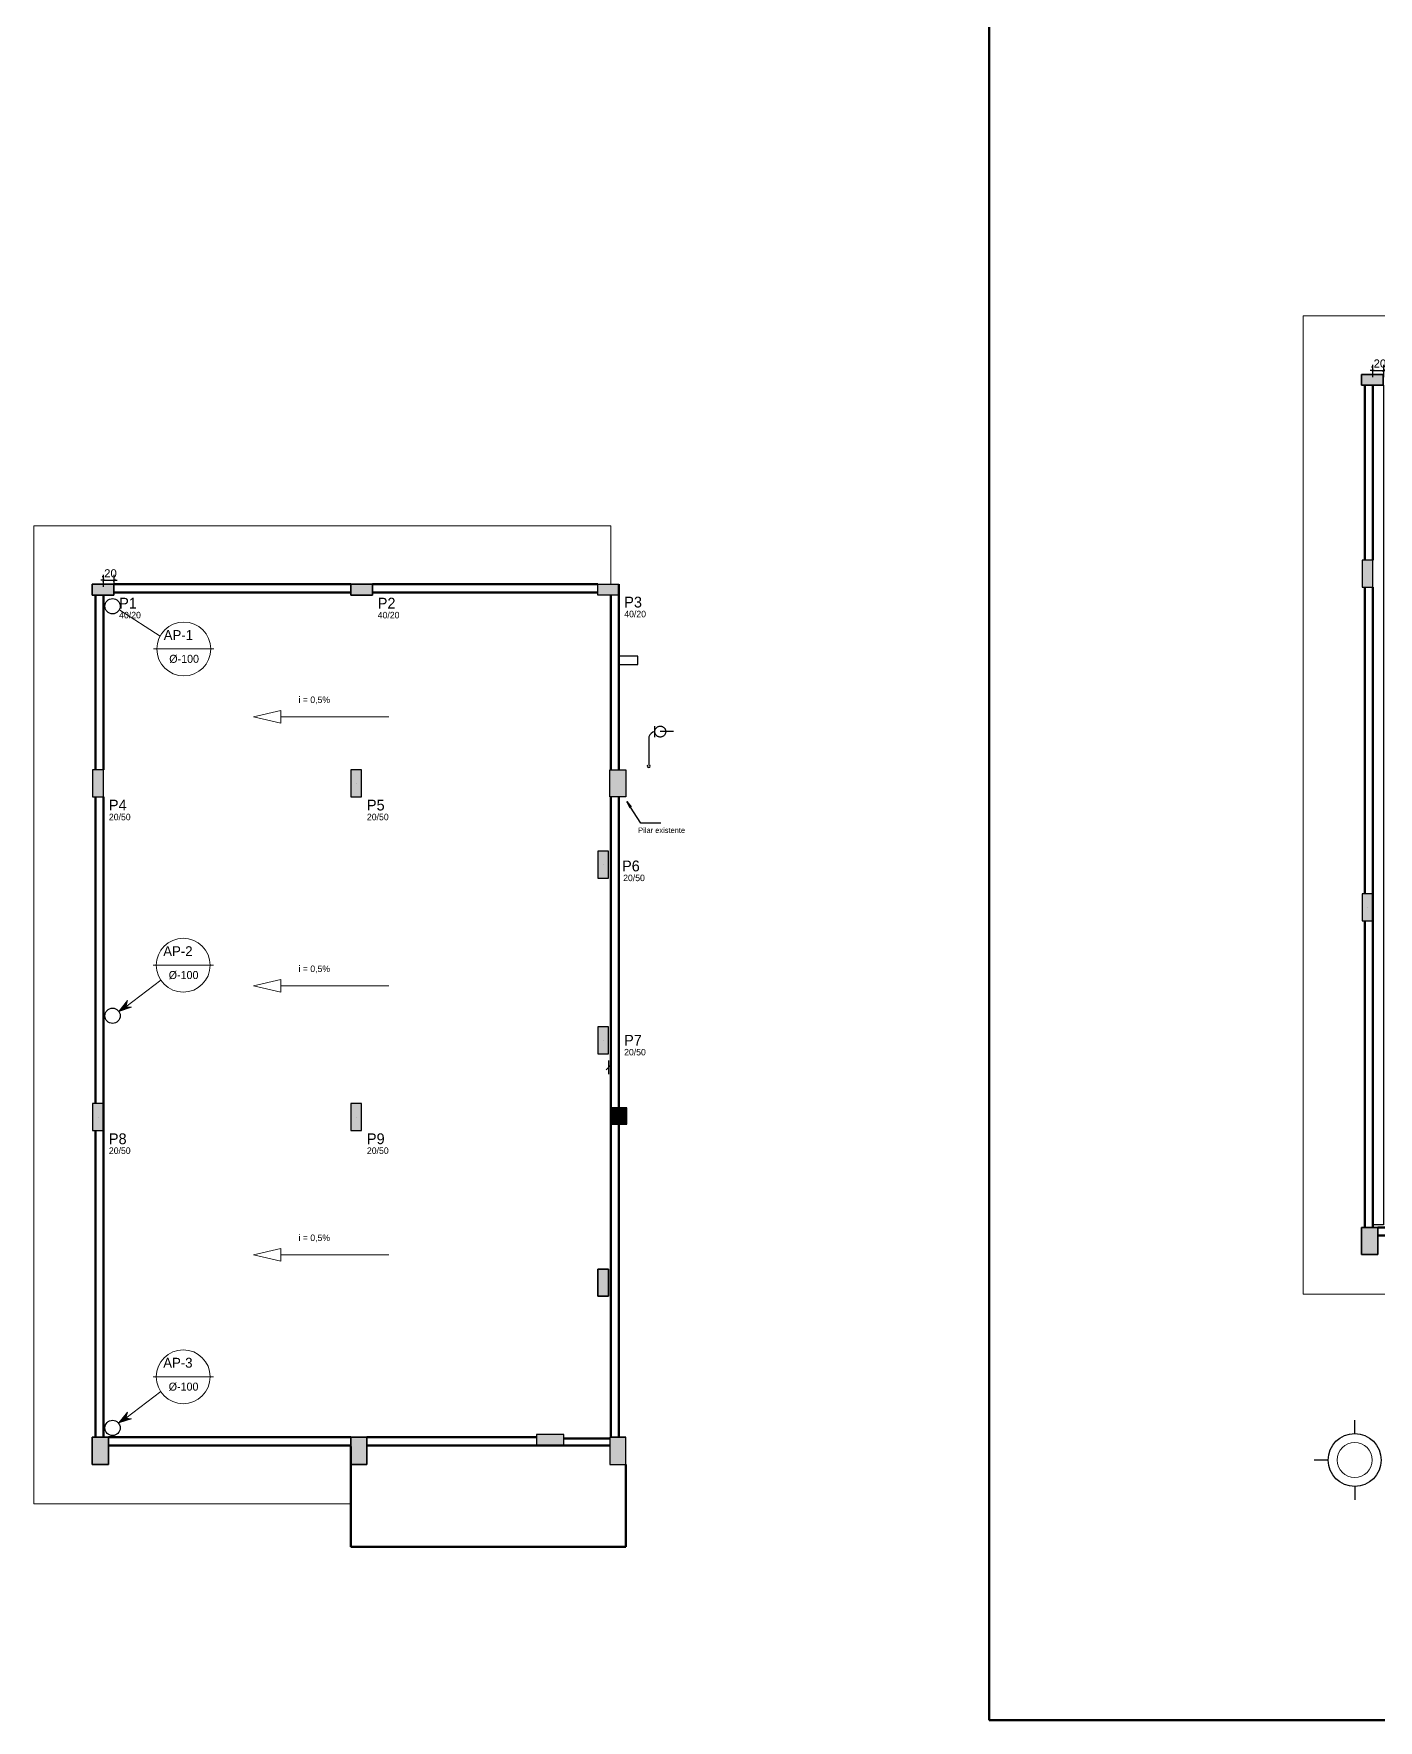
# Model space of a CAD drawing. Header units: metres. Extents: x -15851 to -15710, y 6781 to 6850.
# Drawn here: x -15851.28 to -15826.43, y 6781.3 to 6812.46 of the extents above; entities that cross this region are included whole.
import ezdxf

# ---------------------------------------------------------------- set-up
doc = ezdxf.new("R2010")
doc.units = ezdxf.units.M
doc.linetypes.add('ESTILO_TQS_0001', pattern=[1, 0.7, -0.3])
for name, color, linetype in [('1', 1, 'Continuous'), ('3', 3, 'Continuous'), ('Aguas Pluviais', 160, 'Continuous'), ('Calha', 4, 'Continuous'), ('pilares', 253, 'Continuous')]:
    doc.layers.add(name, color=color, linetype=linetype)
for name, color, linetype, lineweight in [('1_AGUASPLUV', 150, 'Continuous', 20), ('1_TEXTO_2', 250, 'Continuous', 5), ('cota', 18, 'Continuous', 9), ('linha', 1, 'Continuous', 9), ('Linha 2', 2, 'Continuous', 20), ('Linha 3', 3, 'Continuous', 30), ('linha2', 2, 'Continuous', 20), ('parede', 8, 'Continuous', 80)]:
    doc.layers.add(name, color=color, linetype=linetype, lineweight=lineweight)
doc.styles.add('arial', font='arial.ttf')
doc.dimstyles.new('1-50', dxfattribs={"dimtxt": 0.15, "dimasz": 0.05, "dimexe": 0.1, "dimexo": 0.15, "dimgap": 0.05, "dimtad": 1, "dimzin": 4, "dimdsep": 46, "dimtxsty": 'arial', "dimblk": 'ARCHTICK', "dimcen": 0, "dimdle": 0.08, "dimclrd": 256, "dimclre": 256, "dimclrt": 256, "dimadec": 1, "dimazin": 0, "dimtfac": 1, "dimtix": 1, "dimtmove": 0, "dimatfit": 0, "dimldrblk": 'ARCHTICK', "dimfxl": 1, "dimtolj": 1, "dimarcsym": 0})

# ---------------------------------------------------------------- blocks, each defined once
blk = doc.blocks.new('_ArchTick')
at = {"color": 0, "linetype": 'ByBlock', "const_width": 0.15}
blk.add_lwpolyline([(-0.5, -0.5), (0.5, 0.5)], dxfattribs=at)
blk = doc.blocks.new('*D698')
at = {"layer": 'cota', "lineweight": -2, "transparency": 16777216}
for p, q in [((-15849.992, 6802.241), (-15849.992, 6802.466)), ((-15849.792, 6802.241), (-15849.792, 6802.466)), ((-15849.992, 6802.366), (-15850.042, 6802.366)), ((-15849.992, 6802.366), (-15849.792, 6802.366)), ((-15849.792, 6802.366), (-15849.742, 6802.366))]:
    blk.add_line(p, q, dxfattribs=at)
at = {"layer": 'Defpoints', "color": 0, "transparency": 16777216}
for p in [(-15849.992, 6802.091), (-15849.792, 6802.366), (-15849.792, 6802.091)]:
    blk.add_point(p, dxfattribs=at)
at = {"layer": 'cota', "lineweight": -2, "transparency": 16777216, "xscale": 0.05, "yscale": 0.05, "zscale": 0.05}
blk.add_blockref('_ArchTick', (-15849.992, 6802.366), dxfattribs=at)
at = {"layer": 'cota', "lineweight": -2, "transparency": 16777216, "xscale": 0.05, "yscale": 0.05, "zscale": 0.05, "rotation": 180}
blk.add_blockref('_ArchTick', (-15849.792, 6802.366), dxfattribs=at)
at = {"layer": 'cota', "transparency": 16777216, "insert": (-15849.892, 6802.492), "char_height": 0.15, "attachment_point": 5, "style": 'arial'}
blk.add_mtext('\\A1;.20', dxfattribs=at)
blk = doc.blocks.new('*D699')
at = {"layer": 'cota', "lineweight": -2, "transparency": 16777216}
for p, q in [((-15826.526, 6806.242), (-15826.576, 6806.242)), ((-15826.526, 6806.117), (-15826.526, 6806.342)), ((-15826.526, 6806.242), (-15826.326, 6806.242)), ((-15826.326, 6806.117), (-15826.326, 6806.342)), ((-15826.326, 6806.242), (-15826.276, 6806.242))]:
    blk.add_line(p, q, dxfattribs=at)
at = {"layer": 'Defpoints', "color": 0, "transparency": 16777216}
for p in [(-15826.326, 6806.242), (-15826.526, 6805.967), (-15826.326, 6805.967)]:
    blk.add_point(p, dxfattribs=at)
at = {"layer": 'cota', "lineweight": -2, "transparency": 16777216, "xscale": 0.05, "yscale": 0.05, "zscale": 0.05}
blk.add_blockref('_ArchTick', (-15826.526, 6806.242), dxfattribs=at)
at = {"layer": 'cota', "lineweight": -2, "transparency": 16777216, "xscale": 0.05, "yscale": 0.05, "zscale": 0.05, "rotation": 180}
blk.add_blockref('_ArchTick', (-15826.326, 6806.242), dxfattribs=at)
at = {"layer": 'cota', "transparency": 16777216, "insert": (-15826.426, 6806.368), "char_height": 0.15, "attachment_point": 5, "style": 'arial'}
blk.add_mtext('\\A1;.20', dxfattribs=at)

msp = doc.modelspace()

# ---------------------------------------------------------------- hatches: boundary and pattern name
at = {"layer": '1_AGUASPLUV', "true_color": 0x000000}
h = msp.add_hatch(color=18, dxfattribs=at)
h.dxf.hatch_style = 1
h.paths.add_polyline_path([(-15849.472, 6794.477), (-15849.581, 6794.486), (-15849.546, 6794.6), (-15849.71, 6794.4)])
h = msp.add_hatch(color=18, dxfattribs=at)
h.dxf.hatch_style = 1
h.paths.add_polyline_path([(-15849.472, 6786.873), (-15849.581, 6786.882), (-15849.546, 6786.997), (-15849.71, 6786.796)])
at = {"layer": 'pilares'}
h = msp.add_hatch(color=256, dxfattribs=at)
h.dxf.hatch_style = 1
h.paths.add_polyline_path([(-15826.436, 6790.407), (-15826.736, 6790.407), (-15826.736, 6789.907), (-15826.436, 6789.907)])
h.paths.add_polyline_path([(-15821.656, 6790.407), (-15821.956, 6790.407), (-15821.956, 6789.907), (-15821.656, 6789.907)])
h.paths.add_polyline_path([(-15826.526, 6802.737), (-15826.726, 6802.737), (-15826.726, 6802.237), (-15826.526, 6802.237)])
h.paths.add_polyline_path([(-15826.336, 6806.167), (-15826.736, 6806.167), (-15826.736, 6805.967), (-15826.336, 6805.967)])
h = msp.add_hatch(color=256, dxfattribs=at)
h.dxf.hatch_style = 1
h.paths.add_polyline_path([(-15849.902, 6786.531), (-15850.202, 6786.531), (-15850.202, 6786.031), (-15849.902, 6786.031)])
h.paths.add_polyline_path([(-15845.122, 6786.531), (-15845.422, 6786.531), (-15845.422, 6786.031), (-15845.122, 6786.031)])
h.paths.add_polyline_path([(-15849.992, 6798.861), (-15850.192, 6798.861), (-15850.192, 6798.361), (-15849.992, 6798.361)])
h.paths.add_polyline_path([(-15849.802, 6802.291), (-15850.202, 6802.291), (-15850.202, 6802.091), (-15849.802, 6802.091)])
h = msp.add_hatch(color=256, dxfattribs=at)
h.dxf.hatch_style = 1
h.paths.add_polyline_path([(-15845.022, 6802.291), (-15845.422, 6802.291), (-15845.422, 6802.091), (-15845.022, 6802.091)])
h = msp.add_hatch(color=256, dxfattribs=at)
h.dxf.hatch_style = 1
h.paths.add_polyline_path([(-15840.465, 6802.091), (-15840.465, 6802.291), (-15840.855, 6802.291), (-15840.855, 6802.091)])
at = {"layer": 'pilares', "linetype": 'Continuous'}
h = msp.add_hatch(color=256, dxfattribs=at)
h.dxf.hatch_style = 1
h.paths.add_polyline_path([(-15840.335, 6798.861), (-15840.635, 6798.861), (-15840.635, 6798.361), (-15840.335, 6798.361)])
at = {"layer": 'pilares'}
h = msp.add_hatch(color=256, dxfattribs=at)
h.dxf.hatch_style = 1
h.paths.add_polyline_path([(-15840.655, 6789.636), (-15840.855, 6789.636), (-15840.855, 6789.136), (-15840.655, 6789.136)])
h = msp.add_hatch(color=256, dxfattribs=at)
h.dxf.hatch_style = 1
h.paths.add_polyline_path([(-15841.485, 6786.581), (-15841.985, 6786.581), (-15841.985, 6786.381), (-15841.485, 6786.381)])
at = {"layer": 'pilares', "linetype": 'Continuous'}
h = msp.add_hatch(color=256, dxfattribs=at)
h.dxf.hatch_style = 1
h.paths.add_polyline_path([(-15840.335, 6786.531), (-15840.635, 6786.531), (-15840.635, 6786.031), (-15840.335, 6786.031)])

# ---------------------------------------------------------------- linework, layer by layer
at = {"layer": '1', "linetype": 'Continuous'}
for p, q in [((-15840.655, 6796.91), (-15840.655, 6796.91)), ((-15840.755, 6793.866), (-15840.755, 6793.866)), ((-15840.755, 6793.866), (-15840.755, 6793.866)), ((-15840.755, 6793.866), (-15840.755, 6793.866)), ((-15840.7, 6793.322), (-15840.611, 6793.41)), ((-15840.655, 6793.616), (-15840.655, 6793.616)), ((-15840.655, 6793.491), (-15840.655, 6793.241)), ((-15845.322, 6792.446), (-15845.322, 6792.446)), ((-15840.635, 6789.136), (-15840.635, 6789.136)), ((-15850.202, 6786.531), (-15849.902, 6786.531))]:
    msp.add_line(p, q, dxfattribs=at)
msp.add_lwpolyline([(-15845.422, 6802.291), (-15845.022, 6802.291), (-15845.022, 6802.091), (-15845.422, 6802.091), (-15845.422, 6802.291)], dxfattribs=at)
msp.add_solid([(-15845.422, 6802.091), (-15845.422, 6802.291), (-15845.422, 6802.091)], dxfattribs=at)
at = {"layer": '1_TEXTO_2'}
for p, q in [((-15849.688, 6801.813), (-15848.947, 6801.332)), ((-15849.067, 6801.095), (-15847.95, 6801.095)), ((-15849.076, 6795.253), (-15847.959, 6795.253)), ((-15849.581, 6794.486), (-15848.934, 6794.979)), ((-15849.71, 6794.4), (-15849.546, 6794.6)), ((-15849.472, 6794.477), (-15849.71, 6794.4)), ((-15849.546, 6794.6), (-15849.581, 6794.486)), ((-15849.581, 6794.486), (-15849.472, 6794.477)), ((-15849.076, 6787.649), (-15847.959, 6787.649)), ((-15849.581, 6786.882), (-15848.934, 6787.375)), ((-15849.71, 6786.796), (-15849.546, 6786.997)), ((-15849.472, 6786.873), (-15849.71, 6786.796)), ((-15849.546, 6786.997), (-15849.581, 6786.882)), ((-15849.581, 6786.882), (-15849.472, 6786.873))]:
    msp.add_line(p, q, dxfattribs=at)
for centre in [(-15848.508, 6801.095), (-15848.518, 6795.253), (-15848.518, 6787.649)]:
    msp.add_circle(centre, 0.498, dxfattribs=at)
at = {"layer": '3'}
for p, q in [((-15826.863, 6786.601), (-15826.863, 6786.845)), ((-15827.353, 6786.111), (-15827.614, 6786.111)), ((-15826.863, 6785.622), (-15826.863, 6785.377))]:
    msp.add_line(p, q, dxfattribs=at)
msp.add_circle((-15826.863, 6786.111), 0.489, dxfattribs=at)
at = {"layer": 'Aguas Pluviais', "linetype": 'Continuous'}
msp.add_lwpolyline([(-15845.422, 6802.091), (-15845.022, 6802.091), (-15845.022, 6802.291), (-15845.422, 6802.291), (-15845.422, 6802.091)], dxfattribs=at)
at = {"layer": 'Aguas Pluviais'}
for centre in [(-15849.824, 6801.885), (-15849.824, 6794.318), (-15849.824, 6786.703)]:
    msp.add_circle(centre, 0.141, dxfattribs=at)
at = {"layer": 'Calha'}
msp.add_lwpolyline([(-15826.526, 6805.967), (-15826.331, 6805.967), (-15826.331, 6790.457), (-15826.526, 6790.457)], close=True, dxfattribs=at)
at = {"layer": 'linha'}
for p, q in [((-15847.22, 6799.841), (-15846.712, 6799.959)), ((-15846.712, 6799.959), (-15846.712, 6799.841)), ((-15847.22, 6799.841), (-15846.712, 6799.723)), ((-15844.716, 6799.841), (-15846.712, 6799.841)), ((-15846.712, 6799.723), (-15846.712, 6799.841)), ((-15847.22, 6794.871), (-15846.712, 6794.989)), ((-15846.712, 6794.989), (-15846.712, 6794.871)), ((-15847.22, 6794.871), (-15846.712, 6794.753)), ((-15844.716, 6794.871), (-15846.712, 6794.871)), ((-15846.712, 6794.753), (-15846.712, 6794.871)), ((-15847.22, 6789.9), (-15846.712, 6790.018)), ((-15846.712, 6790.018), (-15846.712, 6789.9)), ((-15847.22, 6789.9), (-15846.712, 6789.783)), ((-15844.716, 6789.9), (-15846.712, 6789.9)), ((-15846.712, 6789.783), (-15846.712, 6789.9))]:
    msp.add_line(p, q, dxfattribs=at)
at = {"layer": 'Linha 2'}
msp.add_circle((-15826.863, 6786.111), 0.323, dxfattribs=at)
at = {"layer": 'Linha 3', "linetype": 'ESTILO_TQS_0001'}
for p, q in [((-15839.801, 6799.468), (-15839.801, 6799.67)), ((-15839.913, 6799.473), (-15839.913, 6798.95))]:
    msp.add_line(p, q, dxfattribs=at)
at = {"layer": 'Linha 3', "linetype": 'Continuous'}
for p, q in [((-15839.454, 6799.569), (-15839.7, 6799.569)), ((-15840.615, 6787.564), (-15840.615, 6798.361))]:
    msp.add_line(p, q, dxfattribs=at)
for points in [[(-15840.465, 6800.511), (-15840.465, 6800.511), (-15840.465, 6800.811), (-15840.115, 6800.811), (-15840.115, 6800.961), (-15840.465, 6800.961)], [(-15839.687, 6797.879), (-15840.06, 6797.879), (-15840.316, 6798.275), (-15840.235, 6798.18), (-15840.316, 6798.275), (-15840.262, 6798.162)]]:
    msp.add_lwpolyline(points, dxfattribs=at)
at = {"layer": 'Linha 3', "linetype": 'ESTILO_TQS_0001'}
msp.add_circle((-15839.7, 6799.569), 0.101, dxfattribs=at)
at = {"layer": 'Linha 3', "linetype": 'Continuous'}
msp.add_arc((-15839.773, 6799.423), 0.149, 101.0431, 160.2189, dxfattribs=at)
at = {"layer": 'linha2'}
for p, q in [((-15827.816, 6807.247), (-15817.149, 6807.249)), ((-15827.816, 6806.167), (-15827.816, 6807.247)), ((-15827.816, 6789.177), (-15827.816, 6806.167)), ((-15851.282, 6803.371), (-15840.615, 6803.373)), ((-15851.282, 6802.291), (-15851.282, 6803.371)), ((-15840.615, 6802.291), (-15840.615, 6803.373)), ((-15851.282, 6785.301), (-15851.282, 6802.291)), ((-15826.736, 6789.177), (-15827.816, 6789.177)), ((-15821.956, 6789.177), (-15826.736, 6789.177)), ((-15850.202, 6785.301), (-15851.282, 6785.301)), ((-15845.422, 6785.301), (-15850.202, 6785.301))]:
    msp.add_line(p, q, dxfattribs=at)
at = {"layer": 'parede'}
for p, q in [((-15826.676, 6802.737), (-15826.676, 6805.967)), ((-15826.526, 6802.737), (-15826.526, 6805.967)), ((-15850.142, 6798.861), (-15850.142, 6802.091)), ((-15849.992, 6798.861), (-15849.992, 6802.091)), ((-15845.422, 6802.291), (-15849.802, 6802.291)), ((-15845.422, 6802.141), (-15849.802, 6802.141)), ((-15840.855, 6802.291), (-15845.022, 6802.291)), ((-15840.855, 6802.141), (-15845.022, 6802.141)), ((-15840.615, 6798.861), (-15840.615, 6802.091)), ((-15840.465, 6798.861), (-15840.465, 6802.291)), ((-15826.676, 6796.572), (-15826.676, 6802.237)), ((-15826.526, 6790.407), (-15826.526, 6802.237)), ((-15850.142, 6792.696), (-15850.142, 6798.361)), ((-15849.992, 6786.531), (-15849.992, 6798.361)), ((-15826.676, 6790.407), (-15826.676, 6796.072)), ((-15850.142, 6786.531), (-15850.142, 6792.196)), ((-15821.956, 6790.407), (-15826.436, 6790.407)), ((-15826.436, 6790.257), (-15821.956, 6790.257)), ((-15845.422, 6786.531), (-15849.902, 6786.531)), ((-15841.985, 6786.531), (-15845.122, 6786.531)), ((-15849.902, 6786.381), (-15845.422, 6786.381)), ((-15845.422, 6784.507), (-15845.422, 6786.361)), ((-15845.122, 6786.381), (-15840.635, 6786.381)), ((-15840.335, 6784.507), (-15840.335, 6786.031)), ((-15845.422, 6784.507), (-15840.335, 6784.507))]:
    msp.add_line(p, q, dxfattribs=at)
at = {"layer": 'parede', "linetype": 'Continuous'}
for p, q in [((-15840.615, 6786.531), (-15840.615, 6798.361)), ((-15840.465, 6786.531), (-15840.465, 6798.361))]:
    msp.add_line(p, q, dxfattribs=at)
at = {"layer": 'parede', "color": 1, "linetype": 'ByBlock'}
msp.add_lwpolyline([(-15833.623, 6781.303), (-15777.531, 6781.303), (-15777.531, 6843.621), (-15833.623, 6843.621)], close=True, dxfattribs=at)
at = {"layer": 'parede'}
msp.add_lwpolyline([(-15840.642, 6786.511), (-15841.485, 6786.511)], dxfattribs=at)
at = {"layer": 'pilares'}
for p, q in [((-15845.322, 6798.611), (-15845.322, 6798.611)), ((-15845.322, 6798.611), (-15845.322, 6798.611)), ((-15845.322, 6798.611), (-15845.322, 6798.611)), ((-15840.755, 6797.111), (-15840.755, 6797.111)), ((-15840.755, 6797.111), (-15840.755, 6797.111)), ((-15840.755, 6797.111), (-15840.755, 6797.111)), ((-15840.755, 6797.111), (-15840.755, 6797.111)), ((-15826.626, 6796.322), (-15826.626, 6796.322)), ((-15826.626, 6796.322), (-15826.626, 6796.322)), ((-15826.626, 6796.322), (-15826.626, 6796.322)), ((-15840.855, 6793.616), (-15840.855, 6793.616)), ((-15850.092, 6792.446), (-15850.092, 6792.446)), ((-15850.092, 6792.446), (-15850.092, 6792.446)), ((-15850.092, 6792.446), (-15850.092, 6792.446))]:
    msp.add_line(p, q, dxfattribs=at)
at = {"layer": 'pilares', "linetype": 'Continuous'}
for p, q in [((-15840.615, 6792.316), (-15840.315, 6792.616)), ((-15840.615, 6792.323), (-15840.322, 6792.616)), ((-15840.615, 6792.33), (-15840.329, 6792.616)), ((-15840.615, 6792.337), (-15840.336, 6792.616)), ((-15840.615, 6792.344), (-15840.343, 6792.616)), ((-15840.615, 6792.351), (-15840.35, 6792.616)), ((-15840.615, 6792.358), (-15840.357, 6792.616)), ((-15840.615, 6792.365), (-15840.364, 6792.616)), ((-15840.615, 6792.372), (-15840.371, 6792.616)), ((-15840.615, 6792.38), (-15840.378, 6792.616)), ((-15840.615, 6792.387), (-15840.385, 6792.616)), ((-15840.615, 6792.394), (-15840.393, 6792.616)), ((-15840.615, 6792.401), (-15840.4, 6792.616)), ((-15840.615, 6792.408), (-15840.407, 6792.616)), ((-15840.615, 6792.415), (-15840.414, 6792.616)), ((-15840.615, 6792.422), (-15840.421, 6792.616)), ((-15840.615, 6792.429), (-15840.428, 6792.616)), ((-15840.615, 6792.436), (-15840.435, 6792.616)), ((-15840.615, 6792.443), (-15840.442, 6792.616)), ((-15840.615, 6792.45), (-15840.449, 6792.616)), ((-15840.615, 6792.457), (-15840.456, 6792.616)), ((-15840.615, 6792.464), (-15840.463, 6792.616)), ((-15840.615, 6792.471), (-15840.47, 6792.616)), ((-15840.615, 6792.479), (-15840.477, 6792.616)), ((-15840.615, 6792.486), (-15840.484, 6792.616)), ((-15840.615, 6792.493), (-15840.492, 6792.616)), ((-15840.615, 6792.5), (-15840.499, 6792.616)), ((-15840.615, 6792.507), (-15840.506, 6792.616)), ((-15840.615, 6792.514), (-15840.513, 6792.616)), ((-15840.615, 6792.521), (-15840.52, 6792.616)), ((-15840.615, 6792.528), (-15840.527, 6792.616)), ((-15840.615, 6792.535), (-15840.534, 6792.616)), ((-15840.615, 6792.542), (-15840.541, 6792.616)), ((-15840.615, 6792.549), (-15840.548, 6792.616)), ((-15840.615, 6792.556), (-15840.555, 6792.616)), ((-15840.615, 6792.563), (-15840.562, 6792.616)), ((-15840.615, 6792.57), (-15840.569, 6792.616)), ((-15840.615, 6792.578), (-15840.576, 6792.616)), ((-15840.615, 6792.585), (-15840.583, 6792.616)), ((-15840.615, 6792.592), (-15840.591, 6792.616)), ((-15840.615, 6792.599), (-15840.598, 6792.616)), ((-15840.615, 6792.606), (-15840.605, 6792.616)), ((-15840.615, 6792.613), (-15840.612, 6792.616)), ((-15840.608, 6792.316), (-15840.315, 6792.609)), ((-15840.601, 6792.316), (-15840.315, 6792.602)), ((-15840.594, 6792.316), (-15840.315, 6792.595)), ((-15840.586, 6792.316), (-15840.315, 6792.588)), ((-15840.579, 6792.316), (-15840.315, 6792.581)), ((-15840.572, 6792.316), (-15840.315, 6792.573)), ((-15840.572, 6792.466), (-15840.572, 6792.466)), ((-15840.572, 6792.466), (-15840.572, 6792.466)), ((-15840.565, 6792.316), (-15840.315, 6792.566)), ((-15840.558, 6792.316), (-15840.315, 6792.559)), ((-15840.551, 6792.316), (-15840.315, 6792.552)), ((-15840.544, 6792.316), (-15840.315, 6792.545)), ((-15840.537, 6792.316), (-15840.315, 6792.538)), ((-15840.53, 6792.316), (-15840.315, 6792.531)), ((-15840.523, 6792.316), (-15840.315, 6792.524)), ((-15840.516, 6792.316), (-15840.315, 6792.517)), ((-15840.509, 6792.316), (-15840.315, 6792.51)), ((-15840.502, 6792.316), (-15840.315, 6792.503)), ((-15840.495, 6792.316), (-15840.315, 6792.496)), ((-15840.487, 6792.316), (-15840.315, 6792.489)), ((-15840.48, 6792.316), (-15840.315, 6792.482)), ((-15840.473, 6792.316), (-15840.315, 6792.474)), ((-15840.466, 6792.316), (-15840.315, 6792.467)), ((-15840.459, 6792.316), (-15840.315, 6792.46)), ((-15840.452, 6792.316), (-15840.315, 6792.453)), ((-15840.445, 6792.316), (-15840.315, 6792.446)), ((-15840.438, 6792.316), (-15840.315, 6792.439)), ((-15840.431, 6792.316), (-15840.315, 6792.432)), ((-15840.424, 6792.316), (-15840.315, 6792.425)), ((-15840.315, 6792.616), (-15840.315, 6792.616)), ((-15840.615, 6792.316), (-15840.615, 6792.316)), ((-15840.417, 6792.316), (-15840.315, 6792.418)), ((-15840.41, 6792.316), (-15840.315, 6792.411)), ((-15840.403, 6792.316), (-15840.315, 6792.404)), ((-15840.396, 6792.316), (-15840.315, 6792.397)), ((-15840.388, 6792.316), (-15840.315, 6792.39)), ((-15840.381, 6792.316), (-15840.315, 6792.383)), ((-15840.374, 6792.316), (-15840.315, 6792.375)), ((-15840.367, 6792.316), (-15840.315, 6792.368)), ((-15840.36, 6792.316), (-15840.315, 6792.361)), ((-15840.353, 6792.316), (-15840.315, 6792.354)), ((-15840.346, 6792.316), (-15840.315, 6792.347)), ((-15840.339, 6792.316), (-15840.315, 6792.34)), ((-15840.332, 6792.316), (-15840.315, 6792.333)), ((-15840.325, 6792.316), (-15840.315, 6792.326)), ((-15840.318, 6792.316), (-15840.315, 6792.319)), ((-15840.315, 6792.316), (-15840.315, 6792.316)), ((-15840.315, 6792.316), (-15840.315, 6792.316)), ((-15840.635, 6786.531), (-15840.335, 6786.531)), ((-15840.615, 6786.531), (-15840.615, 6786.764)), ((-15840.635, 6786.041), (-15840.635, 6786.041)), ((-15840.635, 6786.031), (-15840.635, 6786.031))]:
    msp.add_line(p, q, dxfattribs=at)
at = {"layer": 'pilares'}
for points in [[(-15826.736, 6806.167), (-15826.336, 6806.167), (-15826.336, 6805.967), (-15826.736, 6805.967), (-15826.736, 6806.167)], [(-15826.736, 6805.967), (-15826.336, 6805.967), (-15826.336, 6806.167), (-15826.736, 6806.167), (-15826.736, 6805.967)], [(-15826.726, 6802.237), (-15826.526, 6802.237), (-15826.526, 6802.737), (-15826.726, 6802.737), (-15826.726, 6802.237)], [(-15850.202, 6802.291), (-15849.802, 6802.291), (-15849.802, 6802.091), (-15850.202, 6802.091), (-15850.202, 6802.291)], [(-15850.202, 6802.091), (-15849.802, 6802.091), (-15849.802, 6802.291), (-15850.202, 6802.291), (-15850.202, 6802.091)], [(-15850.192, 6798.361), (-15849.992, 6798.361), (-15849.992, 6798.861), (-15850.192, 6798.861), (-15850.192, 6798.361)], [(-15845.422, 6798.361), (-15845.222, 6798.361), (-15845.222, 6798.861), (-15845.422, 6798.861), (-15845.422, 6798.361)], [(-15840.855, 6796.861), (-15840.655, 6796.861), (-15840.655, 6797.361), (-15840.855, 6797.361), (-15840.855, 6796.861)], [(-15826.726, 6796.072), (-15826.526, 6796.072), (-15826.526, 6796.572), (-15826.726, 6796.572), (-15826.726, 6796.072)], [(-15840.855, 6793.616), (-15840.655, 6793.616), (-15840.655, 6794.116), (-15840.855, 6794.116), (-15840.855, 6793.616)], [(-15850.192, 6792.196), (-15849.992, 6792.196), (-15849.992, 6792.696), (-15850.192, 6792.696), (-15850.192, 6792.196)], [(-15845.422, 6792.196), (-15845.222, 6792.196), (-15845.222, 6792.696), (-15845.422, 6792.696), (-15845.422, 6792.196)], [(-15826.736, 6789.907), (-15826.436, 6789.907), (-15826.436, 6790.407), (-15826.736, 6790.407), (-15826.736, 6789.907)], [(-15840.855, 6789.136), (-15840.655, 6789.136), (-15840.655, 6789.636), (-15840.855, 6789.636), (-15840.855, 6789.136)], [(-15850.202, 6786.031), (-15849.902, 6786.031), (-15849.902, 6786.531), (-15850.202, 6786.531), (-15850.202, 6786.031)], [(-15845.422, 6786.031), (-15845.122, 6786.031), (-15845.122, 6786.531), (-15845.422, 6786.531), (-15845.422, 6786.031)]]:
    msp.add_lwpolyline(points, dxfattribs=at)
for points in [[(-15826.736, 6806.167), (-15826.336, 6806.167), (-15826.336, 6805.967), (-15826.736, 6805.967)], [(-15850.202, 6802.291), (-15849.802, 6802.291), (-15849.802, 6802.091), (-15850.202, 6802.091)], [(-15845.422, 6802.291), (-15845.022, 6802.291), (-15845.022, 6802.091), (-15845.422, 6802.091)], [(-15840.855, 6802.291), (-15840.465, 6802.291), (-15840.465, 6802.091), (-15840.855, 6802.091)], [(-15826.736, 6790.407), (-15826.436, 6790.407), (-15826.436, 6789.907), (-15826.736, 6789.907)], [(-15840.855, 6789.636), (-15840.655, 6789.636), (-15840.655, 6789.136), (-15840.855, 6789.136)], [(-15850.202, 6786.531), (-15849.902, 6786.531), (-15849.902, 6786.031), (-15850.202, 6786.031)], [(-15845.422, 6786.531), (-15845.122, 6786.531), (-15845.122, 6786.031), (-15845.422, 6786.031)], [(-15841.985, 6786.381), (-15841.485, 6786.381), (-15841.485, 6786.581), (-15841.985, 6786.581)]]:
    msp.add_lwpolyline(points, close=True, dxfattribs=at)
at = {"layer": 'pilares', "linetype": 'Continuous'}
for points in [[(-15840.635, 6798.861), (-15840.335, 6798.861), (-15840.335, 6798.361), (-15840.635, 6798.361), (-15840.635, 6798.861)], [(-15840.635, 6798.861), (-15840.335, 6798.861), (-15840.335, 6798.361), (-15840.635, 6798.361), (-15840.635, 6798.861)], [(-15840.615, 6792.316), (-15840.315, 6792.316), (-15840.315, 6792.616), (-15840.615, 6792.616), (-15840.615, 6792.316)], [(-15840.635, 6786.031), (-15840.335, 6786.031), (-15840.335, 6786.531), (-15840.635, 6786.531), (-15840.635, 6786.031)]]:
    msp.add_lwpolyline(points, dxfattribs=at)
msp.add_lwpolyline([(-15840.635, 6798.861), (-15840.335, 6798.861), (-15840.335, 6798.361), (-15840.635, 6798.361)], close=True, dxfattribs=at)
msp.add_arc((-15839.913, 6798.934), 0.0278, 143.993, 36.007, dxfattribs=at)
at = {"layer": 'pilares'}
for points in [[(-15826.736, 6805.967), (-15826.736, 6806.167), (-15826.736, 6805.967)], [(-15826.726, 6802.737), (-15826.726, 6802.237), (-15826.726, 6802.737)], [(-15826.726, 6802.237), (-15826.726, 6802.737), (-15826.726, 6802.237)], [(-15850.202, 6802.091), (-15850.202, 6802.291), (-15850.202, 6802.091)], [(-15850.192, 6798.861), (-15850.192, 6798.361), (-15850.192, 6798.861)], [(-15850.192, 6798.361), (-15850.192, 6798.861), (-15850.192, 6798.361)], [(-15845.422, 6798.361), (-15845.222, 6798.361), (-15845.222, 6798.861)], [(-15845.422, 6798.361), (-15845.222, 6798.861), (-15845.422, 6798.861)], [(-15845.422, 6798.361), (-15845.422, 6798.861), (-15845.422, 6798.361)], [(-15840.855, 6796.861), (-15840.655, 6796.861), (-15840.655, 6797.361)], [(-15840.855, 6796.861), (-15840.655, 6797.361), (-15840.855, 6797.361)], [(-15840.855, 6796.861), (-15840.855, 6797.361), (-15840.855, 6796.861)], [(-15826.726, 6796.072), (-15826.526, 6796.072), (-15826.526, 6796.572)], [(-15826.726, 6796.072), (-15826.526, 6796.572), (-15826.726, 6796.572)], [(-15826.726, 6796.072), (-15826.726, 6796.572), (-15826.726, 6796.072)], [(-15840.855, 6793.616), (-15840.655, 6793.616), (-15840.655, 6794.116)], [(-15840.855, 6793.616), (-15840.655, 6794.116), (-15840.855, 6794.116)], [(-15840.855, 6793.616), (-15840.855, 6794.116), (-15840.855, 6793.616)], [(-15850.192, 6792.196), (-15849.992, 6792.196), (-15849.992, 6792.696)], [(-15850.192, 6792.196), (-15849.992, 6792.696), (-15850.192, 6792.696)], [(-15850.192, 6792.196), (-15850.192, 6792.696), (-15850.192, 6792.196)], [(-15845.422, 6792.196), (-15845.222, 6792.196), (-15845.222, 6792.696)], [(-15845.422, 6792.196), (-15845.222, 6792.696), (-15845.422, 6792.696)], [(-15845.422, 6792.196), (-15845.422, 6792.696), (-15845.422, 6792.196)], [(-15845.422, 6786.031), (-15845.422, 6786.531), (-15845.422, 6786.031)]]:
    msp.add_solid(points, dxfattribs=at)

# ---------------------------------------------------------------- texts
at = {"layer": '1_TEXTO_2', "linetype": 'Continuous'}
for s, p in [('AP-1', (-15848.878, 6801.262)), ('AP-2', (-15848.887, 6795.421)), ('AP-3', (-15848.887, 6787.817))]:
    msp.add_text(s, height=0.182, dxfattribs=at).set_placement(p)
at = {"layer": '1_TEXTO_2', "linetype": 'Continuous', "ltscale": 0.5}
for p in [(-15848.776, 6800.839), (-15848.786, 6794.997), (-15848.786, 6787.393)]:
    msp.add_text('Ø-100', height=0.1478, dxfattribs=at).set_placement(p)
at = {"layer": '3', "linetype": 'Continuous'}
for s, p in [('40/20', (-15849.702, 6801.661)), ('40/20', (-15844.922, 6801.661)), ('40/20', (-15840.365, 6801.681)), ('i = 0,5%%%', (-15846.387, 6800.097)), ('20/50', (-15849.892, 6797.931)), ('20/50', (-15845.122, 6797.931)), ('20/50', (-15840.386, 6796.806)), ('i = 0,5%%%', (-15846.387, 6795.127)), ('20/50', (-15840.368, 6793.586)), ('20/50', (-15849.892, 6791.766)), ('20/50', (-15845.122, 6791.766)), ('i = 0,5%%%', (-15846.387, 6790.157))]:
    msp.add_text(s, height=0.12, dxfattribs=at).set_placement(p)
at = {"layer": 'Aguas Pluviais', "linetype": 'Continuous'}
for s, p in [('P1', (-15849.702, 6801.841)), ('P2', (-15844.922, 6801.841)), ('P3', (-15840.365, 6801.861)), ('P4', (-15849.892, 6798.111)), ('P5', (-15845.122, 6798.111)), ('P6', (-15840.406, 6796.986)), ('P7', (-15840.368, 6793.766)), ('P8', (-15849.892, 6791.946)), ('P9', (-15845.122, 6791.946))]:
    msp.add_text(s, height=0.2, dxfattribs=at).set_placement(p)
at = {"layer": 'Linha 3', "linetype": 'Continuous'}
msp.add_text('Pilar existente', height=0.1, dxfattribs=at).set_placement((-15840.108, 6797.696))

# ---------------------------------------------------------------- dimensions: what is measured, and where the dimension line sits
at = {"layer": 'cota'}
for base, p1, p2, picture, middle in [((-15826.326, 6806.242), (-15826.526, 6805.967), (-15826.326, 6805.967), '*D699', (-15826.426, 6806.368)), ((-15849.792, 6802.366), (-15849.992, 6802.091), (-15849.792, 6802.091), '*D698', (-15849.892, 6802.492))]:
    dim = msp.add_linear_dim(base=base, p1=p1, p2=p2, dimstyle='1-50', dxfattribs=at)
    dim.commit()
    dim.dimension.update_dxf_attribs({"geometry": picture, "text_midpoint": middle})

doc.saveas('drawing.dxf')
